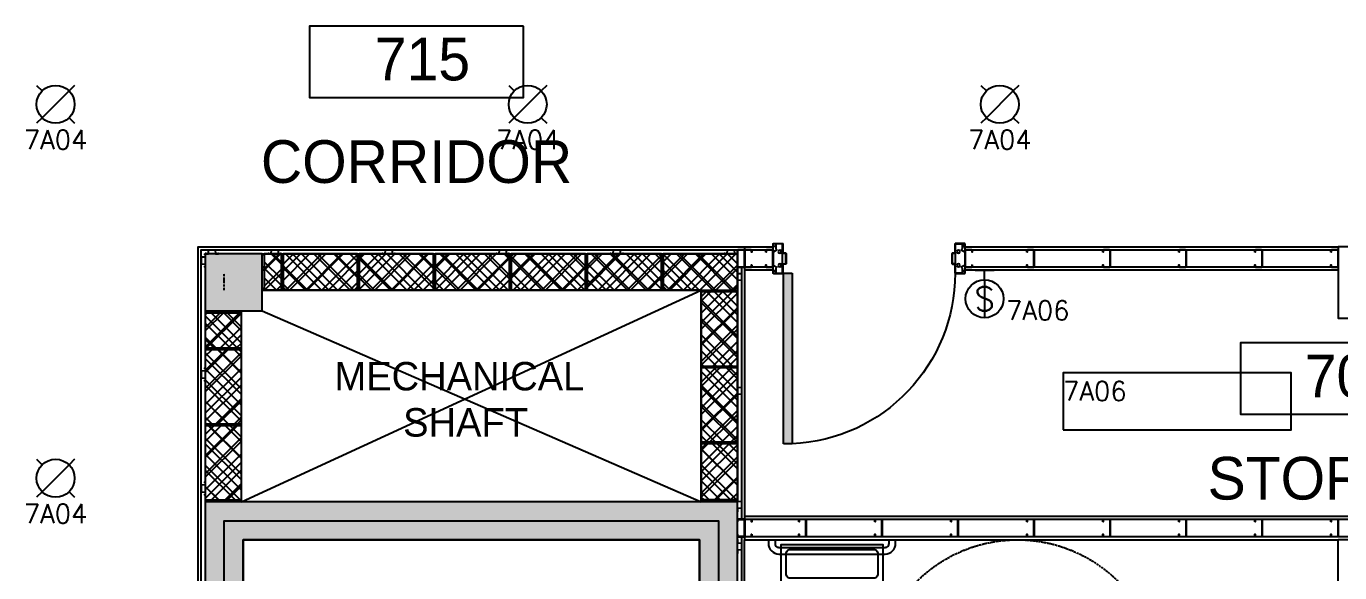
# Model space of a CAD drawing. Header units: millimetres. Extents: x 5414 to 278894, y 4264 to 146383.
# Drawn here: x 13822 to 20734, y 20773 to 23650 of the extents above; entities that cross this region are included whole.
import ezdxf
from ezdxf.enums import TextEntityAlignment as Align

# ---------------------------------------------------------------- set-up
doc = ezdxf.new("R2010")
doc.units = ezdxf.units.MM
doc.linetypes.add('Commercial Base Plan$0$ACAD_ISO02W100', pattern=[15, 12, -3])
doc.linetypes.add('Commercial Base Plan$0$ACAD_ISO10W100', pattern=[18, 12, -3, 0, -3])
for name, color, linetype in [('Commercial Base Plan$0$A-DR-INT', 6, 'Continuous'), ('Commercial Base Plan$0$A-GL-RMS-IDN', 6, 'Continuous'), ('Commercial Base Plan$0$A-PL-LAY-S', 6, 'Continuous'), ('Commercial Base Plan$0$H-PB-FIX', 6, 'Continuous'), ('Commercial Base Plan$0$R-FC-WSR-BRF', 6, 'Continuous'), ('E-NL-CLG-SYM', 5, 'Continuous')]:
    doc.layers.add(name, color=color, linetype=linetype)
doc.styles.add('Commercial Base Plan$0$STYLUS BT', font='stylu.ttf')
doc.styles.add('ROMANS 100', font='romans.shx', dxfattribs={"height": 100})
doc.styles.add('ROMANS 125', font='romans.shx', dxfattribs={"height": 125})
pattern_1 = [(45, (-26462.09, -28863.82), (-42.426407, 42.426407), [])]
pattern_2 = [(315, (-26462.09, -28863.82), (42.426407, 42.426407), [])]
pattern_3 = [(45, (-26062.09, -28863.82), (-42.426407, 42.426407), [])]
pattern_4 = [(315, (-26062.09, -28863.82), (42.426407, 42.426407), [])]
pattern_5 = [(45, (-25662.09, -28863.82), (-42.426407, 42.426407), [])]
pattern_6 = [(315, (-25662.09, -28863.82), (42.426407, 42.426407), [])]
pattern_7 = [(45, (-25262.09, -28863.82), (-42.426407, 42.426407), [])]
pattern_8 = [(315, (-25262.09, -28863.82), (42.426407, 42.426407), [])]
pattern_9 = [(45, (-24862.09, -28863.82), (-42.426407, 42.426407), [])]
pattern_10 = [(315, (-24862.09, -28863.82), (42.426407, 42.426407), [])]
pattern_11 = [(45, (-24462.09, -28863.82), (-42.426407, 42.426407), [])]
pattern_12 = [(315, (-24462.09, -28863.82), (42.426407, 42.426407), [])]
pattern_13 = [(315, (-26467.09, -28658.82), (42.426407, 42.426407), [])]
pattern_14 = [(225, (-26467.09, -28658.82), (42.426407, -42.426407), [])]
pattern_15 = [(315, (-26467.09, -28258.82), (42.426407, 42.426407), [])]
pattern_16 = [(225, (-26467.09, -28258.82), (42.426407, -42.426407), [])]
pattern_17 = [(135, (-24047.09, -27953.82), (-42.426407, -42.426407), [])]
pattern_18 = [(45, (-24047.09, -27953.82), (-42.426407, 42.426407), [])]
pattern_19 = [(135, (-24047.09, -28353.82), (-42.426407, -42.426407), [])]
pattern_20 = [(45, (-24047.09, -28353.82), (-42.426407, 42.426407), [])]

# ---------------------------------------------------------------- blocks, each defined once
blk = doc.blocks.new('*U202')
for p, q in [((-100, 100), (-70.7, 70.7)), ((-100, 100), (-70.7, 70.7)), ((70.7, 70.7), (-70.7, -70.7)), ((100, 100), (70.7, 70.7)), ((100, 100), (70.7, 70.7)), ((-70.7, -70.7), (-100, -100)), ((-70.7, -70.7), (-100, -100)), ((70.7, -70.7), (100, -100)), ((70.7, -70.7), (100, -100))]:
    blk.add_line(p, q)
blk.add_circle((0, 0), 100)
blk.add_circle((0, 0), 100)
at = {"style": 'ROMANS 100'}
blk.add_attdef('CIRCUIT', text='', height=100, dxfattribs=at).set_placement((0, 0), align=Align.TOP_CENTER)
at = {"style": 'ROMANS 100', "flags": 1}
for tag, p in [('ROOM', (0, -124.6)), ('SPECIAL', (0, -235.1))]:
    blk.add_attdef(tag, text='', height=100, dxfattribs=at).set_placement(p, align=Align.TOP_CENTER)
blk = doc.blocks.new('*U207')
blk.add_lwpolyline([(0, -300), (1200, -300), (1200, 0), (0, 0)], close=True)
at = {"style": 'ROMANS 100'}
blk.add_attdef('CIRCUIT', text='', height=100, dxfattribs=at).set_placement((0, -46.4), align=Align.TOP_LEFT)
at = {"style": 'ROMANS 100', "flags": 1}
for tag, p in [('ROOM', (0, -198)), ('SPECIAL', (0, -350.5))]:
    blk.add_attdef(tag, text='', height=100, dxfattribs=at).set_placement(p, align=Align.TOP_LEFT)
blk = doc.blocks.new('*U87')
for p, q in [((-50, 0), (50, 0)), ((0, -50), (0, 0)), ((0, -50), (0, -250))]:
    blk.add_line(p, q)
blk.add_circle((0, -150), 100)
at = {"style": 'ROMANS 125'}
blk.add_text('S', height=125, dxfattribs=at).set_placement((0, -150), align=Align.MIDDLE_CENTER)
at = {"style": 'ROMANS 100'}
blk.add_attdef('CIRCUIT', text='', height=100, dxfattribs=at).set_placement((-384.3, -211.2), align=Align.TOP_CENTER)
at = {"style": 'ROMANS 100', "flags": 1}
for tag, p in [('ROOM', (-384.3, -373.1)), ('SPECIAL', (-384.3, -535))]:
    blk.add_attdef(tag, text='', height=100, dxfattribs=at).set_placement(p, align=Align.TOP_CENTER)
blk = doc.blocks.new('Commercial Base Plan$0$Toilet - top')
for p, q in [((9.5, -6), (9.5, -2)), ((-8, -8.5), (-8, -8)), ((-7, -8), (-7, -9.5)), ((-4, -8), (-6, -14)), ((4, -8), (6, -14)), ((-10, -8.5), (-8, -8.5)), ((-10, -9.5), (-10, -8.5)), ((-7, -9.5), (-10, -9.5)), ((4, -14), (-4, -14))]:
    blk.add_line(p, q)
blk.add_lwpolyline([(10.5, -8), (10.5, 0), (-10.5, 0), (-10.5, -8)], close=True)
for points in [[(-9.5, -2), (-9.5, -6)], [(8.5, -1), (-8.5, -1)], [(-8.5, -7), (8.5, -7)]]:
    blk.add_lwpolyline(points)
for centre, radius, start, end in [((-8.62, -1.88), 0.884, 81.8699, 188.1301), ((8.62, -1.88), 0.884, 351.8699, 98.1301), ((-8.62, -6.12), 0.884, 171.8699, 278.1301), ((8.62, -6.12), 0.884, 261.8699, 8.1301), ((3.52, -21.58), 12.17, 141.4691, 247.9714), ((4.2, -21.82), 11.33, 136.3677, 238.9468), ((-3.52, -21.58), 12.17, 292.0284, 38.5307), ((-4.2, -21.82), 11.33, 301.053, 43.6321), ((0, -27.88), 4, 245.7318, 294.2682), ((0, -29), 4, 254.8605, 285.1395)]:
    blk.add_arc(centre, radius, start, end)
blk = doc.blocks.new('Commercial Base Plan$0$wbFurringChanel 70x22')
blk.add_lwpolyline([(4.9, 2.6), (0.5, 2.6, 0.414214), (0, 2.1), (0, 0.5, 0.414214), (0.5, 0), (15.5, 0, 0.394412), (16, 0.5), (17.5, 21.5, -0.394412), (18, 22), (18.3, 22, -0.198912), (18.6, 21.9), (19.1, 21.4, 0.198912), (19.4, 21.3), (50.6, 21.3), (50.6, 21.3, 0.198912), (50.9, 21.4), (51.4, 21.9, -0.198912), (51.7, 22), (52, 22, -0.394412), (52.5, 21.5), (54, 0.5, 0.394412), (54.5, 0), (69.5, 0, 0.414214), (70, 0.5), (70, 1.5, 0.414214), (69.5, 2), (65, 2)], format="xyb")
blk = doc.blocks.new('Commercial Base Plan$0$wbC_Stud 92x38')
blk.add_lwpolyline([(-13, 38), (-3, 38, -0.414214), (0, 35), (0, 3, -0.414214), (-3, 0), (-89, 0, -0.414214), (-92, 3), (-92, 35, -0.414214), (-89, 38), (-79, 38), (-79, 37), (-89, 37, 0.414214), (-91, 35), (-91, 3, 0.414214), (-89, 1), (-3, 1, 0.414214), (-1, 3), (-1, 35, 0.414214), (-3, 37), (-13, 37)], format="xyb", close=True)
blk = doc.blocks.new('Commercial Base Plan$0$wbDoorPlan 900x124(1010ro)')
for p, q in [((54.5, 976.1), (54.5, 77)), ((99.5, 976.1), (54.5, 976.1)), ((99.5, 77), (99.5, 976.1)), ((54.5, 77), (99.5, 77)), ((1, -34.6), (1, 34.5)), ((1009, -34.6), (1009, 34.5))]:
    blk.add_line(p, q)
for points in [[(9, 65), (2, 65, -0.414214), (1, 66), (1, 77, -0.414214), (2, 78), (50, 78, -0.414214), (51, 77), (51, 29, 0.414214), (52, 28), (66, 28, -0.414214), (67, 27), (67, -27, -0.414214), (66, -28), (52, -28, 0.414214), (51, -29), (51, -77, -0.414214), (50, -78), (2, -78, -0.414214), (1, -77), (1, -66, -0.414214), (2, -65), (9, -65), (9, -64), (2, -64, 0.414214), (0, -66), (0, -77, 0.414214), (2, -79), (50, -79, 0.414214), (52, -77), (52, -29), (66, -29, 0.414214), (68, -27), (68, 27, 0.414214), (66, 29), (52, 29), (52, 77, 0.414214), (50, 79), (2, 79, 0.414214), (0, 77), (0, 66, 0.414214), (2, 64), (9, 64)], [(1001, 65), (1008, 65, 0.414214), (1009, 66), (1009, 77, 0.414214), (1008, 78), (960, 78, 0.414214), (959, 77), (959, 29, -0.414214), (958, 28), (944, 28, 0.414214), (943, 27), (943, -27, 0.414214), (944, -28), (958, -28, -0.414214), (959, -29), (959, -77, 0.414214), (960, -78), (1008, -78, 0.414214), (1009, -77), (1009, -66, 0.414214), (1008, -65), (1001, -65), (1001, -64), (1008, -64, -0.414214), (1010, -66), (1010, -77, -0.414214), (1008, -79), (960, -79, -0.414214), (958, -77), (958, -29), (944, -29, -0.414214), (942, -27), (942, 27, -0.414214), (944, 29), (958, 29), (958, 77, -0.414214), (960, 79), (1008, 79, -0.414214), (1010, 77), (1010, 66, -0.414214), (1008, 64), (1001, 64)]]:
    blk.add_lwpolyline(points, format="xyb", close=True)
for points in [[(0, -34), (0, 34), (20, 45), (15, 51.5), (15, 77), (50, 77), (50, -77), (15, -77), (15, -51.5), (20, -45)], [(1010, -34), (1010, 34), (990, 45), (995, 51.5), (995, 77), (960, 77), (960, -77), (995, -77), (995, -51.5), (990, -45)]]:
    blk.add_lwpolyline(points, close=True)
for centre in [(35, 36), (975, 36), (35, -36), (975, -36)]:
    blk.add_circle(centre, 8)
blk.add_arc((58.9, 77.9), 899.1, 359.94192, 87.41192)
blk.add_solid([(54.5, 976.1), (99.5, 976.1), (54.5, 77), (99.5, 77)])
blk = doc.blocks.new('Commercial Base Plan$0$att.RoomName&Number')
blk.add_lwpolyline([(-7.5, 0), (7.5, 0), (7.5, 5), (-7.5, 5)], close=True)
at = {"style": 'Commercial Base Plan$0$STYLUS BT'}
for tag, p in [('ROOM_NAME', (0, 9.5)), ('ROOM', (0, 2.5))]:
    blk.add_attdef(tag, text='', height=3, dxfattribs=at).set_placement(p, align=Align.MIDDLE)

msp = doc.modelspace()

# ---------------------------------------------------------------- hatches: boundary and pattern name
at = {"layer": 'Commercial Base Plan$0$A-PL-LAY-S'}
for points in [[(15064, 22451.2), (14764, 22451.2), (14764, 22151.2), (15064, 22151.2)], [(15064, 16351.2), (14964, 16351.2), (14964, 20946.2), (17364, 20946.2), (17364, 16351.2), (16089, 16351.2), (16089, 16151.2), (17564, 16151.2), (17564, 21146.2), (14764, 21146.2), (14764, 16151.2), (15064, 16151.2)]]:
    msp.add_hatch(color=256, dxfattribs=at).paths.add_polyline_path(points)
h = msp.add_hatch(dxfattribs=at)
h.set_pattern_fill('LINE', color=256, scale=25, angle=45, style=0)
h.set_pattern_definition([(45, (-137027.13, -183722.72), (-56.1266, 56.1266), [])])
h.paths.add_polyline_path([(14764, 21146.2), (14954, 21146.2), (14954, 22151.2), (14764, 22151.2)])
h.paths.add_polyline_path([(15064, 22261.2), (17374, 22261.2), (17374, 21146.2), (17564, 21146.2), (17564, 22451.2), (15064, 22451.2)])
h = msp.add_hatch(dxfattribs=at)
h.set_pattern_fill('LINE', color=256, scale=25, angle=315, style=0)
h.set_pattern_definition([(315, (-137027.13, -183722.72), (56.1266, 56.1266), [])])
h.paths.add_polyline_path([(14764, 21146.2), (14954, 21146.2), (14954, 22151.2), (14764, 22151.2)])
h.paths.add_polyline_path([(15064, 22261.2), (17374, 22261.2), (17374, 21146.2), (17564, 21146.2), (17564, 22451.2), (15064, 22451.2)])
h = msp.add_hatch(dxfattribs=at)
h.set_pattern_fill('_USER', color=6, scale=60, angle=45, style=0, pattern_type=0)
h.set_pattern_definition(pattern_11)
h.paths.add_polyline_path([(15174, 22451.2), (15174, 22446.2), (15174, 22266.2), (15174, 22261.2), (15564, 22261.2), (15564, 22266.2), (15564, 22446.2), (15564, 22451.2)])
h = msp.add_hatch(dxfattribs=at)
h.set_pattern_fill('_USER', color=6, scale=60, angle=315, style=0, pattern_type=0)
h.set_pattern_definition(pattern_12)
h.paths.add_polyline_path([(15564, 22261.2), (15564, 22266.2), (15564, 22446.2), (15564, 22451.2), (15174, 22451.2), (15174, 22446.2), (15174, 22266.2), (15174, 22261.2)])
h = msp.add_hatch(dxfattribs=at)
h.set_pattern_fill('_USER', color=6, scale=60, angle=45, style=0, pattern_type=0)
h.set_pattern_definition(pattern_11)
h.paths.add_polyline_path([(15174, 22451.2), (15174, 22446.2), (15174, 22266.2), (15174, 22261.2), (15564, 22261.2), (15564, 22266.2), (15564, 22446.2), (15564, 22451.2)])
h = msp.add_hatch(dxfattribs=at)
h.set_pattern_fill('_USER', color=6, scale=60, angle=315, style=0, pattern_type=0)
h.set_pattern_definition(pattern_12)
h.paths.add_polyline_path([(15564, 22261.2), (15564, 22266.2), (15564, 22446.2), (15564, 22451.2), (15174, 22451.2), (15174, 22446.2), (15174, 22266.2), (15174, 22261.2)])
h = msp.add_hatch(dxfattribs=at)
h.set_pattern_fill('_USER', color=6, scale=60, angle=45, style=0, pattern_type=0)
h.set_pattern_definition(pattern_9)
h.paths.add_polyline_path([(15574, 22451.2), (15574, 22446.2), (15574, 22266.2), (15574, 22261.2), (15964, 22261.2), (15964, 22266.2), (15964, 22446.2), (15964, 22451.2)])
h = msp.add_hatch(dxfattribs=at)
h.set_pattern_fill('_USER', color=6, scale=60, angle=315, style=0, pattern_type=0)
h.set_pattern_definition(pattern_10)
h.paths.add_polyline_path([(15964, 22261.2), (15964, 22266.2), (15964, 22446.2), (15964, 22451.2), (15574, 22451.2), (15574, 22446.2), (15574, 22266.2), (15574, 22261.2)])
h = msp.add_hatch(dxfattribs=at)
h.set_pattern_fill('_USER', color=6, scale=60, angle=45, style=0, pattern_type=0)
h.set_pattern_definition(pattern_9)
h.paths.add_polyline_path([(15574, 22451.2), (15574, 22446.2), (15574, 22266.2), (15574, 22261.2), (15964, 22261.2), (15964, 22266.2), (15964, 22446.2), (15964, 22451.2)])
h = msp.add_hatch(dxfattribs=at)
h.set_pattern_fill('_USER', color=6, scale=60, angle=315, style=0, pattern_type=0)
h.set_pattern_definition(pattern_10)
h.paths.add_polyline_path([(15964, 22261.2), (15964, 22266.2), (15964, 22446.2), (15964, 22451.2), (15574, 22451.2), (15574, 22446.2), (15574, 22266.2), (15574, 22261.2)])
h = msp.add_hatch(dxfattribs=at)
h.set_pattern_fill('_USER', color=6, scale=60, angle=45, style=0, pattern_type=0)
h.set_pattern_definition(pattern_7)
h.paths.add_polyline_path([(15974, 22451.2), (15974, 22446.2), (15974, 22266.2), (15974, 22261.2), (16364, 22261.2), (16364, 22266.2), (16364, 22446.2), (16364, 22451.2)])
h = msp.add_hatch(dxfattribs=at)
h.set_pattern_fill('_USER', color=6, scale=60, angle=315, style=0, pattern_type=0)
h.set_pattern_definition(pattern_8)
h.paths.add_polyline_path([(16364, 22261.2), (16364, 22266.2), (16364, 22446.2), (16364, 22451.2), (15974, 22451.2), (15974, 22446.2), (15974, 22266.2), (15974, 22261.2)])
h = msp.add_hatch(dxfattribs=at)
h.set_pattern_fill('_USER', color=6, scale=60, angle=45, style=0, pattern_type=0)
h.set_pattern_definition(pattern_7)
h.paths.add_polyline_path([(15974, 22451.2), (15974, 22446.2), (15974, 22266.2), (15974, 22261.2), (16364, 22261.2), (16364, 22266.2), (16364, 22446.2), (16364, 22451.2)])
h = msp.add_hatch(dxfattribs=at)
h.set_pattern_fill('_USER', color=6, scale=60, angle=315, style=0, pattern_type=0)
h.set_pattern_definition(pattern_8)
h.paths.add_polyline_path([(16364, 22261.2), (16364, 22266.2), (16364, 22446.2), (16364, 22451.2), (15974, 22451.2), (15974, 22446.2), (15974, 22266.2), (15974, 22261.2)])
h = msp.add_hatch(dxfattribs=at)
h.set_pattern_fill('_USER', color=6, scale=60, angle=45, style=0, pattern_type=0)
h.set_pattern_definition(pattern_5)
h.paths.add_polyline_path([(16374, 22451.2), (16374, 22446.2), (16374, 22266.2), (16374, 22261.2), (16764, 22261.2), (16764, 22266.2), (16764, 22446.2), (16764, 22451.2)])
h = msp.add_hatch(dxfattribs=at)
h.set_pattern_fill('_USER', color=6, scale=60, angle=315, style=0, pattern_type=0)
h.set_pattern_definition(pattern_6)
h.paths.add_polyline_path([(16764, 22261.2), (16764, 22266.2), (16764, 22446.2), (16764, 22451.2), (16374, 22451.2), (16374, 22446.2), (16374, 22266.2), (16374, 22261.2)])
h = msp.add_hatch(dxfattribs=at)
h.set_pattern_fill('_USER', color=6, scale=60, angle=45, style=0, pattern_type=0)
h.set_pattern_definition(pattern_5)
h.paths.add_polyline_path([(16374, 22451.2), (16374, 22446.2), (16374, 22266.2), (16374, 22261.2), (16764, 22261.2), (16764, 22266.2), (16764, 22446.2), (16764, 22451.2)])
h = msp.add_hatch(dxfattribs=at)
h.set_pattern_fill('_USER', color=6, scale=60, angle=315, style=0, pattern_type=0)
h.set_pattern_definition(pattern_6)
h.paths.add_polyline_path([(16764, 22261.2), (16764, 22266.2), (16764, 22446.2), (16764, 22451.2), (16374, 22451.2), (16374, 22446.2), (16374, 22266.2), (16374, 22261.2)])
h = msp.add_hatch(dxfattribs=at)
h.set_pattern_fill('_USER', color=6, scale=60, angle=45, style=0, pattern_type=0)
h.set_pattern_definition(pattern_3)
h.paths.add_polyline_path([(16774, 22451.2), (16774, 22446.2), (16774, 22266.2), (16774, 22261.2), (17164, 22261.2), (17164, 22266.2), (17164, 22446.2), (17164, 22451.2)])
h = msp.add_hatch(dxfattribs=at)
h.set_pattern_fill('_USER', color=6, scale=60, angle=315, style=0, pattern_type=0)
h.set_pattern_definition(pattern_4)
h.paths.add_polyline_path([(17164, 22261.2), (17164, 22266.2), (17164, 22446.2), (17164, 22451.2), (16774, 22451.2), (16774, 22446.2), (16774, 22266.2), (16774, 22261.2)])
h = msp.add_hatch(dxfattribs=at)
h.set_pattern_fill('_USER', color=6, scale=60, angle=45, style=0, pattern_type=0)
h.set_pattern_definition(pattern_3)
h.paths.add_polyline_path([(16774, 22451.2), (16774, 22446.2), (16774, 22266.2), (16774, 22261.2), (17164, 22261.2), (17164, 22266.2), (17164, 22446.2), (17164, 22451.2)])
h = msp.add_hatch(dxfattribs=at)
h.set_pattern_fill('_USER', color=6, scale=60, angle=315, style=0, pattern_type=0)
h.set_pattern_definition(pattern_4)
h.paths.add_polyline_path([(17164, 22261.2), (17164, 22266.2), (17164, 22446.2), (17164, 22451.2), (16774, 22451.2), (16774, 22446.2), (16774, 22266.2), (16774, 22261.2)])
h = msp.add_hatch(dxfattribs=at)
h.set_pattern_fill('_USER', color=256, scale=60, angle=225, style=0, pattern_type=0)
h.set_pattern_definition(pattern_1)
h.paths.add_polyline_path([(17174, 22266.2), (17174, 22261.2), (17564, 22261.2), (17564, 22266.2), (17564, 22446.2), (17564, 22451.2), (17174, 22451.2), (17174, 22446.2)])
h = msp.add_hatch(dxfattribs=at)
h.set_pattern_fill('_USER', color=256, scale=60, angle=135, style=0, pattern_type=0)
h.set_pattern_definition(pattern_2)
h.paths.add_polyline_path([(17174, 22266.2), (17174, 22261.2), (17564, 22261.2), (17564, 22266.2), (17564, 22446.2), (17564, 22451.2), (17174, 22451.2), (17174, 22446.2)])
h = msp.add_hatch(dxfattribs=at)
h.set_pattern_fill('_USER', color=256, scale=60, angle=225, style=0, pattern_type=0)
h.set_pattern_definition(pattern_1)
h.paths.add_polyline_path([(17174, 22266.2), (17174, 22261.2), (17564, 22261.2), (17564, 22266.2), (17564, 22446.2), (17564, 22451.2), (17174, 22451.2), (17174, 22446.2)])
h = msp.add_hatch(dxfattribs=at)
h.set_pattern_fill('_USER', color=256, scale=60, angle=135, style=0, pattern_type=0)
h.set_pattern_definition(pattern_2)
h.paths.add_polyline_path([(17174, 22266.2), (17174, 22261.2), (17564, 22261.2), (17564, 22266.2), (17564, 22446.2), (17564, 22451.2), (17174, 22451.2), (17174, 22446.2)])
h = msp.add_hatch(dxfattribs=at)
h.set_pattern_fill('_USER', color=6, scale=60, angle=-45, style=0, pattern_type=0)
h.set_pattern_definition(pattern_13)
h.paths.add_polyline_path([(17564, 22251.2), (17559, 22251.2), (17379, 22251.2), (17374, 22251.2), (17374, 21861.2), (17379, 21861.2), (17559, 21861.2), (17564, 21861.2)])
h = msp.add_hatch(dxfattribs=at)
h.set_pattern_fill('_USER', color=6, scale=60, angle=225, style=0, pattern_type=0)
h.set_pattern_definition(pattern_14)
h.paths.add_polyline_path([(17374, 21861.2), (17379, 21861.2), (17559, 21861.2), (17564, 21861.2), (17564, 22251.2), (17559, 22251.2), (17379, 22251.2), (17374, 22251.2)])
h = msp.add_hatch(dxfattribs=at)
h.set_pattern_fill('_USER', color=6, scale=60, angle=-45, style=0, pattern_type=0)
h.set_pattern_definition(pattern_13)
h.paths.add_polyline_path([(17564, 22251.2), (17559, 22251.2), (17379, 22251.2), (17374, 22251.2), (17374, 21861.2), (17379, 21861.2), (17559, 21861.2), (17564, 21861.2)])
h = msp.add_hatch(dxfattribs=at)
h.set_pattern_fill('_USER', color=6, scale=60, angle=225, style=0, pattern_type=0)
h.set_pattern_definition(pattern_14)
h.paths.add_polyline_path([(17374, 21861.2), (17379, 21861.2), (17559, 21861.2), (17564, 21861.2), (17564, 22251.2), (17559, 22251.2), (17379, 22251.2), (17374, 22251.2)])
h = msp.add_hatch(dxfattribs=at)
h.set_pattern_fill('_USER', color=6, scale=60, angle=135, style=0, pattern_type=0)
h.set_pattern_definition(pattern_19)
h.paths.add_polyline_path([(14764, 21556.2), (14769, 21556.2), (14949, 21556.2), (14954, 21556.2), (14954, 21946.2), (14949, 21946.2), (14769, 21946.2), (14764, 21946.2)])
h = msp.add_hatch(dxfattribs=at)
h.set_pattern_fill('_USER', color=6, scale=60, angle=405, style=0, pattern_type=0)
h.set_pattern_definition(pattern_20)
h.paths.add_polyline_path([(14954, 21946.2), (14949, 21946.2), (14769, 21946.2), (14764, 21946.2), (14764, 21556.2), (14769, 21556.2), (14949, 21556.2), (14954, 21556.2)])
h = msp.add_hatch(dxfattribs=at)
h.set_pattern_fill('_USER', color=6, scale=60, angle=135, style=0, pattern_type=0)
h.set_pattern_definition(pattern_19)
h.paths.add_polyline_path([(14764, 21556.2), (14769, 21556.2), (14949, 21556.2), (14954, 21556.2), (14954, 21946.2), (14949, 21946.2), (14769, 21946.2), (14764, 21946.2)])
h = msp.add_hatch(dxfattribs=at)
h.set_pattern_fill('_USER', color=6, scale=60, angle=405, style=0, pattern_type=0)
h.set_pattern_definition(pattern_20)
h.paths.add_polyline_path([(14954, 21946.2), (14949, 21946.2), (14769, 21946.2), (14764, 21946.2), (14764, 21556.2), (14769, 21556.2), (14949, 21556.2), (14954, 21556.2)])
h = msp.add_hatch(dxfattribs=at)
h.set_pattern_fill('_USER', color=6, scale=60, angle=-45, style=0, pattern_type=0)
h.set_pattern_definition(pattern_15)
h.paths.add_polyline_path([(17564, 21851.2), (17559, 21851.2), (17379, 21851.2), (17374, 21851.2), (17374, 21461.2), (17379, 21461.2), (17559, 21461.2), (17564, 21461.2)])
h = msp.add_hatch(dxfattribs=at)
h.set_pattern_fill('_USER', color=6, scale=60, angle=225, style=0, pattern_type=0)
h.set_pattern_definition(pattern_16)
h.paths.add_polyline_path([(17374, 21461.2), (17379, 21461.2), (17559, 21461.2), (17564, 21461.2), (17564, 21851.2), (17559, 21851.2), (17379, 21851.2), (17374, 21851.2)])
h = msp.add_hatch(dxfattribs=at)
h.set_pattern_fill('_USER', color=6, scale=60, angle=-45, style=0, pattern_type=0)
h.set_pattern_definition(pattern_15)
h.paths.add_polyline_path([(17564, 21851.2), (17559, 21851.2), (17379, 21851.2), (17374, 21851.2), (17374, 21461.2), (17379, 21461.2), (17559, 21461.2), (17564, 21461.2)])
h = msp.add_hatch(dxfattribs=at)
h.set_pattern_fill('_USER', color=6, scale=60, angle=225, style=0, pattern_type=0)
h.set_pattern_definition(pattern_16)
h.paths.add_polyline_path([(17374, 21461.2), (17379, 21461.2), (17559, 21461.2), (17564, 21461.2), (17564, 21851.2), (17559, 21851.2), (17379, 21851.2), (17374, 21851.2)])
h = msp.add_hatch(dxfattribs=at)
h.set_pattern_fill('_USER', color=6, scale=60, angle=135, style=0, pattern_type=0)
h.set_pattern_definition(pattern_17)
h.paths.add_polyline_path([(14764, 21156.2), (14769, 21156.2), (14949, 21156.2), (14954, 21156.2), (14954, 21546.2), (14949, 21546.2), (14769, 21546.2), (14764, 21546.2)])
h = msp.add_hatch(dxfattribs=at)
h.set_pattern_fill('_USER', color=6, scale=60, angle=405, style=0, pattern_type=0)
h.set_pattern_definition(pattern_18)
h.paths.add_polyline_path([(14954, 21546.2), (14949, 21546.2), (14769, 21546.2), (14764, 21546.2), (14764, 21156.2), (14769, 21156.2), (14949, 21156.2), (14954, 21156.2)])
h = msp.add_hatch(dxfattribs=at)
h.set_pattern_fill('_USER', color=6, scale=60, angle=135, style=0, pattern_type=0)
h.set_pattern_definition(pattern_17)
h.paths.add_polyline_path([(14764, 21156.2), (14769, 21156.2), (14949, 21156.2), (14954, 21156.2), (14954, 21546.2), (14949, 21546.2), (14769, 21546.2), (14764, 21546.2)])
h = msp.add_hatch(dxfattribs=at)
h.set_pattern_fill('_USER', color=6, scale=60, angle=405, style=0, pattern_type=0)
h.set_pattern_definition(pattern_18)
h.paths.add_polyline_path([(14954, 21546.2), (14949, 21546.2), (14769, 21546.2), (14764, 21546.2), (14764, 21156.2), (14769, 21156.2), (14949, 21156.2), (14954, 21156.2)])

# ---------------------------------------------------------------- linework, layer by layer
for p, q in [((17602, 22489.2), (17602, 22365.2)), ((17752, 22365.2), (17752, 22489.2)), ((18762, 22365.2), (18762, 22489.2)), ((15074, 22446.2), (15064, 22446.2)), ((15074, 22446.2), (15064, 22446.2)), ((15159, 22451.2), (15074, 22366.2)), ((15159, 22451.2), (15074, 22366.2)), ((15164, 22320.7), (15074, 22410.7)), ((15164, 22320.7), (15074, 22410.7)), ((15164, 22405.6), (15118.4, 22451.2)), ((15164, 22405.6), (15118.4, 22451.2)), ((15174, 22446.2), (15164, 22446.2)), ((15174, 22446.2), (15164, 22446.2)), ((15574, 22446.2), (15564, 22446.2)), ((15574, 22446.2), (15564, 22446.2)), ((15974, 22446.2), (15964, 22446.2)), ((15974, 22446.2), (15964, 22446.2)), ((16374, 22446.2), (16364, 22446.2)), ((16374, 22446.2), (16364, 22446.2)), ((16774, 22446.2), (16764, 22446.2)), ((16774, 22446.2), (16764, 22446.2)), ((17174, 22446.2), (17164, 22446.2)), ((17174, 22446.2), (17164, 22446.2)), ((15164, 22371.3), (15074, 22281.3)), ((15164, 22371.3), (15074, 22281.3)), ((14954, 21146.2), (17374, 22261.2)), ((14954, 21146.2), (17374, 22261.2)), ((15074, 22266.2), (15064, 22266.2)), ((15074, 22266.2), (15064, 22266.2)), ((15138.7, 22261.2), (15074, 22325.9)), ((15138.7, 22261.2), (15074, 22325.9)), ((15164, 22286.5), (15138.7, 22261.2)), ((15164, 22286.5), (15138.7, 22261.2)), ((15174, 22266.2), (15164, 22266.2)), ((15174, 22266.2), (15164, 22266.2)), ((15574, 22266.2), (15564, 22266.2)), ((15574, 22266.2), (15564, 22266.2)), ((15974, 22266.2), (15964, 22266.2)), ((15974, 22266.2), (15964, 22266.2)), ((16374, 22266.2), (16364, 22266.2)), ((16374, 22266.2), (16364, 22266.2)), ((16774, 22266.2), (16764, 22266.2)), ((16774, 22266.2), (16764, 22266.2)), ((17174, 22266.2), (17164, 22266.2)), ((17174, 22266.2), (17164, 22266.2)), ((17379, 22251.2), (17379, 22261.2)), ((17379, 22251.2), (17379, 22261.2)), ((17559, 22251.2), (17559, 22261.2)), ((17559, 22251.2), (17559, 22261.2)), ((14764, 22151.2), (14764, 21146.2)), ((14764, 22141.2), (14764, 21956.2)), ((14944, 22141.2), (14764, 21961.2)), ((14859.1, 22141.2), (14764, 22046)), ((14774.3, 22141.2), (14764, 22130.9)), ((14764, 22141.2), (14769, 22141.2)), ((14764, 22141.2), (14764, 21956.2)), ((14944, 22141.2), (14764, 21961.2)), ((14859.1, 22141.2), (14764, 22046)), ((14774.3, 22141.2), (14764, 22130.9)), ((14764, 22141.2), (14769, 22141.2)), ((14769, 22151.2), (14769, 22141.2)), ((14769, 22151.2), (14769, 22141.2)), ((14769, 22141.2), (14949, 22141.2)), ((14769, 22141.2), (14949, 22141.2)), ((14794.3, 22141.2), (14954, 21981.5)), ((14794.3, 22141.2), (14954, 21981.5)), ((14879.1, 22141.2), (14954, 22066.3)), ((14879.1, 22141.2), (14954, 22066.3)), ((14949, 22151.2), (14949, 22141.2)), ((14949, 22151.2), (14949, 22141.2)), ((14949, 22141.2), (14954, 22141.2)), ((14949, 22141.2), (14954, 22141.2)), ((14954, 21146.2), (14954, 22151.2)), ((14954, 21956.2), (14954, 22141.2)), ((14954, 21956.2), (14954, 22141.2)), ((15064, 22151.2), (17374, 21146.2)), ((15064, 22151.2), (17374, 21146.2)), ((14764, 22086.6), (14894.4, 21956.2)), ((14764, 22086.6), (14894.4, 21956.2)), ((14954, 22066.3), (14843.8, 21956.2)), ((14954, 22066.3), (14843.8, 21956.2)), ((14764, 22001.8), (14809.6, 21956.2)), ((14764, 22001.8), (14809.6, 21956.2)), ((14954, 21981.5), (14928.7, 21956.2)), ((14954, 21981.5), (14928.7, 21956.2)), ((14764, 21956.2), (14769, 21956.2)), ((14764, 21956.2), (14769, 21956.2)), ((14769, 21956.2), (14949, 21956.2)), ((14769, 21956.2), (14769, 21946.2)), ((14769, 21956.2), (14949, 21956.2)), ((14769, 21956.2), (14769, 21946.2)), ((14949, 21956.2), (14954, 21956.2)), ((14949, 21956.2), (14949, 21946.2)), ((14949, 21956.2), (14954, 21956.2)), ((14949, 21956.2), (14949, 21946.2)), ((17379, 21851.2), (17379, 21861.2)), ((17379, 21851.2), (17379, 21861.2)), ((17559, 21851.2), (17559, 21861.2)), ((17559, 21851.2), (17559, 21861.2)), ((14769, 21556.2), (14769, 21546.2)), ((14769, 21556.2), (14769, 21546.2)), ((14949, 21556.2), (14949, 21546.2)), ((14949, 21556.2), (14949, 21546.2)), ((17379, 21451.2), (17374, 21451.2)), ((17374, 21451.2), (17374, 21156.2)), ((17374, 21425.9), (17399.3, 21451.2)), ((17374, 21341), (17484.1, 21451.2)), ((17379, 21451.2), (17374, 21451.2)), ((17374, 21451.2), (17374, 21156.2)), ((17374, 21425.9), (17399.3, 21451.2)), ((17374, 21341), (17484.1, 21451.2)), ((17374, 21256.2), (17564, 21446.2)), ((17374, 21256.2), (17564, 21446.2)), ((17379, 21451.2), (17379, 21461.2)), ((17379, 21451.2), (17379, 21461.2)), ((17564, 21320.7), (17433.5, 21451.2)), ((17564, 21320.7), (17433.5, 21451.2)), ((17564, 21405.6), (17518.4, 21451.2)), ((17564, 21405.6), (17518.4, 21451.2)), ((17559, 21451.2), (17559, 21461.2)), ((17559, 21451.2), (17559, 21461.2)), ((17564, 21451.2), (17559, 21451.2)), ((17564, 21451.2), (17559, 21451.2)), ((17564, 21156.2), (17564, 21451.2)), ((17564, 21156.2), (17564, 21451.2)), ((17564, 21235.9), (17374, 21425.9)), ((17564, 21235.9), (17374, 21425.9)), ((17374, 21171.3), (17564, 21361.3)), ((17374, 21171.3), (17564, 21361.3)), ((17558.8, 21156.2), (17374, 21341)), ((17558.8, 21156.2), (17374, 21341)), ((17474, 21156.2), (17374, 21256.2)), ((17474, 21156.2), (17374, 21256.2)), ((17443.7, 21156.2), (17564, 21276.5)), ((17443.7, 21156.2), (17564, 21276.5)), ((14769, 21156.2), (14769, 21146.2)), ((14769, 21156.2), (14769, 21146.2)), ((14949, 21156.2), (14949, 21146.2)), ((14949, 21156.2), (14949, 21146.2)), ((17389.1, 21156.2), (17374, 21171.3)), ((17389.1, 21156.2), (17374, 21171.3)), ((17379, 21156.2), (17374, 21156.2)), ((17379, 21156.2), (17374, 21156.2)), ((17379, 21146.2), (17379, 21156.2)), ((17379, 21146.2), (17379, 21156.2)), ((17528.5, 21156.2), (17564, 21191.6)), ((17528.5, 21156.2), (17564, 21191.6)), ((17564, 21156.2), (17559, 21156.2)), ((17559, 21146.2), (17559, 21156.2)), ((17564, 21156.2), (17559, 21156.2)), ((17559, 21146.2), (17559, 21156.2)), ((17602, 21070.2), (17602, 20946.2)), ((20726, 17137.2), (20726, 20946.2)), ((20850, 20946.2), (20726, 20946.2))]:
    msp.add_line(p, q, dxfattribs=at)
at = {"layer": 'Commercial Base Plan$0$A-PL-LAY-S', "linetype": 'Commercial Base Plan$0$ACAD_ISO10W100'}
msp.add_line((14864, 22261.2), (14864, 22351.2), dxfattribs=at)
at = {"layer": 'Commercial Base Plan$0$A-PL-LAY-S'}
for points in [[(15102, 16203.2), (15102, 16113.2), (14726, 16113.2), (14726, 22489.2), (17602, 22489.2), (17752, 22489.2)], [(15086, 16203.2), (15086, 16129.2), (14742, 16129.2), (14742, 22473.2), (17586, 22473.2), (17752, 22473.2)], [(18762, 22489.2), (20726, 22489.2)], [(18762, 22473.2), (20726, 22473.2)], [(15064, 22451.2), (17564, 22451.2), (17564, 21146.2)], [(15164, 22451.2), (15074, 22451.2)], [(15074, 22451.2), (15074, 22446.2)], [(15164, 22451.2), (15074, 22451.2)], [(15074, 22451.2), (15074, 22446.2)], [(15074, 22446.2), (15074, 22266.2)], [(15074, 22446.2), (15074, 22266.2)], [(15164, 22446.2), (15164, 22451.2)], [(15164, 22446.2), (15164, 22451.2)], [(15164, 22266.2), (15164, 22446.2)], [(15164, 22266.2), (15164, 22446.2)], [(15564, 22451.2), (15174, 22451.2), (15174, 22446.2)], [(15564, 22451.2), (15174, 22451.2), (15174, 22446.2)], [(15564, 22446.2), (15564, 22451.2)], [(15564, 22446.2), (15564, 22451.2)], [(15964, 22451.2), (15574, 22451.2), (15574, 22446.2)], [(15964, 22451.2), (15574, 22451.2), (15574, 22446.2)], [(15964, 22446.2), (15964, 22451.2)], [(15964, 22446.2), (15964, 22451.2)], [(16364, 22451.2), (15974, 22451.2), (15974, 22446.2)], [(16364, 22451.2), (15974, 22451.2), (15974, 22446.2)], [(16364, 22446.2), (16364, 22451.2)], [(16364, 22446.2), (16364, 22451.2)], [(16764, 22451.2), (16374, 22451.2), (16374, 22446.2)], [(16764, 22451.2), (16374, 22451.2), (16374, 22446.2)], [(16764, 22446.2), (16764, 22451.2)], [(16764, 22446.2), (16764, 22451.2)], [(17164, 22451.2), (16774, 22451.2), (16774, 22446.2)], [(17164, 22451.2), (16774, 22451.2), (16774, 22446.2)], [(17164, 22446.2), (17164, 22451.2)], [(17164, 22446.2), (17164, 22451.2)], [(17564, 22451.2), (17174, 22451.2), (17174, 22446.2)], [(17564, 22451.2), (17174, 22451.2), (17174, 22446.2)], [(17174, 22446.2), (17174, 22266.2)], [(17174, 22446.2), (17174, 22266.2)], [(17564, 22446.2), (17564, 22451.2)], [(17564, 22446.2), (17564, 22451.2)], [(17564, 22266.2), (17564, 22446.2)], [(17564, 22266.2), (17564, 22446.2)], [(17752, 22381.2), (17586, 22381.2), (17586, 21054.2), (22054, 21054.2)], [(17752, 22365.2), (17602, 22365.2), (17602, 21070.2), (22054, 21070.2)], [(20726, 22381.2), (18762, 22381.2)], [(20726, 22365.2), (18762, 22365.2)], [(17374, 21146.2), (17374, 22261.2), (15064, 22261.2)], [(15074, 22261.2), (15164, 22261.2), (15164, 22266.2)], [(15074, 22266.2), (15074, 22261.2)], [(15074, 22261.2), (15164, 22261.2), (15164, 22266.2)], [(15074, 22266.2), (15074, 22261.2)], [(15174, 22266.2), (15174, 22261.2), (15564, 22261.2), (15564, 22266.2)], [(15174, 22266.2), (15174, 22261.2), (15564, 22261.2), (15564, 22266.2)], [(15574, 22266.2), (15574, 22261.2), (15964, 22261.2), (15964, 22266.2)], [(15574, 22266.2), (15574, 22261.2), (15964, 22261.2), (15964, 22266.2)], [(15974, 22266.2), (15974, 22261.2), (16364, 22261.2), (16364, 22266.2)], [(15974, 22266.2), (15974, 22261.2), (16364, 22261.2), (16364, 22266.2)], [(16374, 22266.2), (16374, 22261.2), (16764, 22261.2), (16764, 22266.2)], [(16374, 22266.2), (16374, 22261.2), (16764, 22261.2), (16764, 22266.2)], [(16774, 22266.2), (16774, 22261.2), (17164, 22261.2), (17164, 22266.2)], [(16774, 22266.2), (16774, 22261.2), (17164, 22261.2), (17164, 22266.2)], [(17174, 22266.2), (17174, 22261.2), (17379, 22261.2)], [(17174, 22266.2), (17174, 22261.2), (17379, 22261.2)], [(17379, 22261.2), (17559, 22261.2)], [(17379, 22261.2), (17559, 22261.2)], [(17559, 22261.2), (17564, 22261.2), (17564, 22266.2)], [(17559, 22261.2), (17564, 22261.2), (17564, 22266.2)], [(17379, 22251.2), (17374, 22251.2), (17374, 21861.2), (17379, 21861.2)], [(17379, 22251.2), (17374, 22251.2), (17374, 21861.2), (17379, 21861.2)], [(17564, 21861.2), (17564, 22251.2), (17559, 22251.2)], [(17564, 21861.2), (17564, 22251.2), (17559, 22251.2)], [(14764, 21946.2), (14764, 21556.2), (14769, 21556.2)], [(14769, 21946.2), (14764, 21946.2)], [(14764, 21946.2), (14764, 21556.2), (14769, 21556.2)], [(14769, 21946.2), (14764, 21946.2)], [(14949, 21556.2), (14954, 21556.2), (14954, 21946.2), (14949, 21946.2)], [(14949, 21556.2), (14954, 21556.2), (14954, 21946.2), (14949, 21946.2)], [(17379, 21851.2), (17374, 21851.2), (17374, 21461.2), (17379, 21461.2)], [(17379, 21851.2), (17374, 21851.2), (17374, 21461.2), (17379, 21461.2)], [(17559, 21861.2), (17564, 21861.2)], [(17559, 21861.2), (17564, 21861.2)], [(17564, 21461.2), (17564, 21851.2), (17559, 21851.2)], [(17564, 21461.2), (17564, 21851.2), (17559, 21851.2)], [(14764, 21546.2), (14764, 21156.2), (14769, 21156.2)], [(14769, 21546.2), (14764, 21546.2)], [(14764, 21546.2), (14764, 21156.2), (14769, 21156.2)], [(14769, 21546.2), (14764, 21546.2)], [(14949, 21156.2), (14954, 21156.2), (14954, 21546.2), (14949, 21546.2)], [(14949, 21156.2), (14954, 21156.2), (14954, 21546.2), (14949, 21546.2)], [(17559, 21451.2), (17379, 21451.2)], [(17559, 21451.2), (17379, 21451.2)], [(17559, 21461.2), (17564, 21461.2)], [(17559, 21461.2), (17564, 21461.2)], [(17559, 21156.2), (17379, 21156.2)], [(17559, 21156.2), (17379, 21156.2)], [(17374, 21146.2), (14954, 21146.2)], [(15064, 16251.2), (14964, 16251.2), (14864, 16251.2), (14864, 20946.2), (14864, 21046.2), (17364, 21046.2), (17464, 21046.2), (17464, 16351.2), (17464, 16251.2), (16089, 16251.2)], [(16089, 16203.2), (16089, 16351.2), (17364, 16351.2), (17364, 20946.2), (14964, 20946.2), (14964, 16351.2), (15064, 16351.2), (15064, 16203.2)], [(22054, 20962.2), (17586, 20962.2), (17586, 17121.2), (19566, 17121.2)], [(19566, 17137.2), (17602, 17137.2), (17602, 20946.2), (20726, 20946.2)]]:
    msp.add_lwpolyline(points, dxfattribs=at)
at = {"layer": 'Commercial Base Plan$0$A-PL-LAY-S', "linetype": 'Continuous'}
msp.add_lwpolyline([(21102, 22489.2), (20726, 22489.2), (20726, 22113.2), (21102, 22113.2)], close=True, dxfattribs=at)
at = {"layer": 'Commercial Base Plan$0$A-PL-LAY-S'}
for points in [[(15064, 22451.2), (14764, 22451.2), (14764, 22151.2), (15064, 22151.2)], [(14954, 22151.2), (15064, 22151.2), (15064, 22261.2), (17374, 22261.2), (17374, 21146.2), (14954, 21146.2)], [(15064, 16351.2), (14964, 16351.2), (14964, 20946.2), (17364, 20946.2), (17364, 16351.2), (16089, 16351.2), (16089, 16151.2), (17564, 16151.2), (17564, 21146.2), (14764, 21146.2), (14764, 16151.2), (15064, 16151.2)]]:
    msp.add_lwpolyline(points, close=True, dxfattribs=at)
at = {"layer": 'Commercial Base Plan$0$A-PL-LAY-S', "color": 5}
for points in [[(15174, 22446.2), (15174, 22266.2)], [(15174, 22446.2), (15174, 22266.2)], [(15564, 22266.2), (15564, 22446.2)], [(15564, 22266.2), (15564, 22446.2)], [(15574, 22446.2), (15574, 22266.2)], [(15574, 22446.2), (15574, 22266.2)], [(15964, 22266.2), (15964, 22446.2)], [(15964, 22266.2), (15964, 22446.2)], [(15974, 22446.2), (15974, 22266.2)], [(15974, 22446.2), (15974, 22266.2)], [(16364, 22266.2), (16364, 22446.2)], [(16364, 22266.2), (16364, 22446.2)], [(16374, 22446.2), (16374, 22266.2)], [(16374, 22446.2), (16374, 22266.2)], [(16764, 22266.2), (16764, 22446.2)], [(16764, 22266.2), (16764, 22446.2)], [(16774, 22446.2), (16774, 22266.2)], [(16774, 22446.2), (16774, 22266.2)], [(17164, 22266.2), (17164, 22446.2)], [(17164, 22266.2), (17164, 22446.2)], [(17559, 22251.2), (17379, 22251.2)], [(17559, 22251.2), (17379, 22251.2)], [(14949, 21946.2), (14769, 21946.2)], [(14949, 21946.2), (14769, 21946.2)], [(17379, 21861.2), (17559, 21861.2)], [(17379, 21861.2), (17559, 21861.2)], [(17559, 21851.2), (17379, 21851.2)], [(17559, 21851.2), (17379, 21851.2)], [(14769, 21556.2), (14949, 21556.2)], [(14769, 21556.2), (14949, 21556.2)], [(14949, 21546.2), (14769, 21546.2)], [(14949, 21546.2), (14769, 21546.2)], [(17379, 21461.2), (17559, 21461.2)], [(17379, 21461.2), (17559, 21461.2)], [(14769, 21156.2), (14949, 21156.2)], [(14769, 21156.2), (14949, 21156.2)]]:
    msp.add_lwpolyline(points, dxfattribs=at)
at = {"layer": 'Commercial Base Plan$0$R-FC-WSR-BRF'}
for points in [[(17727, 20946.2), (17727, 20926.2, 0.414214), (17782, 20871.2), (18342, 20871.2, 0.414214), (18397, 20926.2), (18397, 20946.2)], [(17762, 20946.2), (17762, 20926.2, 0.414214), (17782, 20906.2), (18342, 20906.2, 0.414214), (18362, 20926.2), (18362, 20946.2)]]:
    msp.add_lwpolyline(points, format="xyb", dxfattribs=at)
at = {"layer": 'Commercial Base Plan$0$R-FC-WSR-BRF', "linetype": 'Commercial Base Plan$0$ACAD_ISO02W100'}
msp.add_circle((19038.1, 20196.2), 750, dxfattribs=at)

# ---------------------------------------------------------------- block references
at = {"layer": 'Commercial Base Plan$0$A-DR-INT', "xscale": -1, "rotation": 180}
msp.add_blockref('Commercial Base Plan$0$wbDoorPlan 900x124(1010ro)', (17752, 22427.2), dxfattribs=at)
at = {"layer": 'Commercial Base Plan$0$A-GL-RMS-IDN'}
ref = msp.add_blockref('Commercial Base Plan$0$att.RoomName&Number', (15875.5, 23650.4), dxfattribs=dict(at, xscale=75, yscale=75, zscale=75, rotation=180))
ref.add_attrib('ROOM', '715', dxfattribs={"layer": '0', "height": 225, "style": 'Commercial Base Plan$0$STYLUS BT'}).set_placement((15906.5, 23476.1), align=Align.MIDDLE)
ref.add_attrib('ROOM_NAME', 'CORRIDOR', dxfattribs={"layer": '0', "height": 225, "style": 'Commercial Base Plan$0$STYLUS BT'}).set_placement((15875.5, 22937.9), align=Align.MIDDLE)
ref = msp.add_blockref('Commercial Base Plan$0$att.RoomName&Number', (20774.1, 21983.1), dxfattribs=dict(at, xscale=75, yscale=75, zscale=75, rotation=180))
ref.add_attrib('ROOM', '706', dxfattribs={"layer": '0', "height": 225, "style": 'Commercial Base Plan$0$STYLUS BT'}).set_placement((20800.9, 21809.1), align=Align.MIDDLE)
ref.add_attrib('ROOM_NAME', 'STORAGE', dxfattribs={"layer": '0', "height": 225, "style": 'Commercial Base Plan$0$STYLUS BT'}).set_placement((20774.1, 21270.6), align=Align.MIDDLE)
at = {"layer": 'Commercial Base Plan$0$A-PL-LAY-S'}
for p in [(14764, 22451.2), (15094, 22451.2), (15694, 22451.2), (16294, 22451.2), (16894, 22451.2), (17494, 22451.2)]:
    msp.add_blockref('Commercial Base Plan$0$wbFurringChanel 70x22', p, dxfattribs=at)
for name, p, rotation in [('Commercial Base Plan$0$wbC_Stud 92x38', (17564, 22381.2), 270), ('Commercial Base Plan$0$wbC_Stud 92x38', (17602, 22381.2), 270), ('Commercial Base Plan$0$wbC_Stud 92x38', (17752, 22473.2), 90.00000000000001), ('Commercial Base Plan$0$wbC_Stud 92x38', (18762, 22381.2), 270), ('Commercial Base Plan$0$wbC_Stud 92x38', (19126, 22473.2), 90.00000000000001), ('Commercial Base Plan$0$wbC_Stud 92x38', (19526, 22473.2), 90.00000000000001), ('Commercial Base Plan$0$wbC_Stud 92x38', (19926, 22473.2), 90.00000000000001), ('Commercial Base Plan$0$wbC_Stud 92x38', (20326, 22473.2), 90.00000000000001), ('Commercial Base Plan$0$wbC_Stud 92x38', (20726, 22473.2), 90.00000000000001), ('Commercial Base Plan$0$wbFurringChanel 70x22', (17564, 22365.2), 270), ('Commercial Base Plan$0$wbFurringChanel 70x22', (17564, 21765.2), 270), ('Commercial Base Plan$0$wbFurringChanel 70x22', (17564, 21165.2), 270), ('Commercial Base Plan$0$wbC_Stud 92x38', (17602, 20962.2), 270), ('Commercial Base Plan$0$wbC_Stud 92x38', (17926, 21054.2), 90.00000000000001), ('Commercial Base Plan$0$wbC_Stud 92x38', (18326, 21054.2), 90.00000000000001), ('Commercial Base Plan$0$wbC_Stud 92x38', (18726, 21054.2), 90.00000000000001), ('Commercial Base Plan$0$wbC_Stud 92x38', (19126, 21054.2), 90.00000000000001), ('Commercial Base Plan$0$wbC_Stud 92x38', (19526, 21054.2), 90.00000000000001), ('Commercial Base Plan$0$wbC_Stud 92x38', (19926, 21054.2), 90.00000000000001), ('Commercial Base Plan$0$wbC_Stud 92x38', (20326, 21054.2), 90.00000000000001), ('Commercial Base Plan$0$wbC_Stud 92x38', (20726, 21054.2), 90.00000000000001), ('Commercial Base Plan$0$wbFurringChanel 70x22', (17564, 20946.2), 270)]:
    msp.add_blockref(name, p, dxfattribs=dict(at, rotation=rotation))
at = {"layer": 'Commercial Base Plan$0$A-PL-LAY-S', "xscale": -1, "rotation": 90}
for name, p in [('Commercial Base Plan$0$wbFurringChanel 70x22', (14764, 22451.2)), ('Commercial Base Plan$0$wbFurringChanel 70x22', (14764, 21851.2)), ('Commercial Base Plan$0$wbFurringChanel 70x22', (14764, 21251.2)), ('Commercial Base Plan$0$wbC_Stud 92x38', (17602, 20962.2))]:
    msp.add_blockref(name, p, dxfattribs=at)
at = {"layer": 'Commercial Base Plan$0$H-PB-FIX', "xscale": -25.39999999999418, "yscale": 25.39999999999418, "zscale": 25.4}
msp.add_blockref('Commercial Base Plan$0$Toilet - top', (18062, 20921.2), dxfattribs=at)
at = {"layer": 'E-NL-CLG-SYM'}
ref = msp.add_blockref('*U202', (13976, 23239.2), dxfattribs=at)
ref.add_attrib('CIRCUIT', '7A04', dxfattribs={"layer": '0', "height": 100, "style": 'ROMANS 100'}).set_placement((13976, 23102.8), align=Align.TOP_CENTER)
ref = msp.add_blockref('*U202', (16460.5, 23239.2), dxfattribs=at)
ref.add_attrib('CIRCUIT', '7A04', dxfattribs={"layer": '0', "height": 100, "style": 'ROMANS 100'}).set_placement((16460.5, 23102.8), align=Align.TOP_CENTER)
ref = msp.add_blockref('*U202', (18945, 23239.2), dxfattribs=at)
ref.add_attrib('CIRCUIT', '7A04', dxfattribs={"layer": '0', "height": 100, "style": 'ROMANS 100'}).set_placement((18945, 23102.8), align=Align.TOP_CENTER)
ref = msp.add_blockref('*U87', (18864.9, 22365.2), dxfattribs=at)
ref.add_attrib('CIRCUIT', '7A06', dxfattribs={"layer": '0', "height": 100, "style": 'ROMANS 100'}).set_placement((19144.9, 22204), align=Align.TOP_CENTER)
msp.add_blockref('*U207', (19278, 21825.7), dxfattribs=at).add_auto_attribs({'CIRCUIT': '7A06'})
ref = msp.add_blockref('*U202', (13976, 21270.2), dxfattribs=at)
ref.add_attrib('CIRCUIT', '7A04', dxfattribs={"layer": '0', "height": 100, "style": 'ROMANS 100'}).set_placement((13976, 21133.8), align=Align.TOP_CENTER)

# ---------------------------------------------------------------- texts
at = {"layer": 'Commercial Base Plan$0$A-GL-RMS-IDN', "style": 'Commercial Base Plan$0$STYLUS BT'}
for s, p in [('MECHANICAL ', (16128.9, 21732.8)), ('SHAFT', (16133.6, 21489.5))]:
    msp.add_text(s, height=150, dxfattribs=at).set_placement(p, align=Align.CENTER)

doc.saveas('drawing.dxf')
